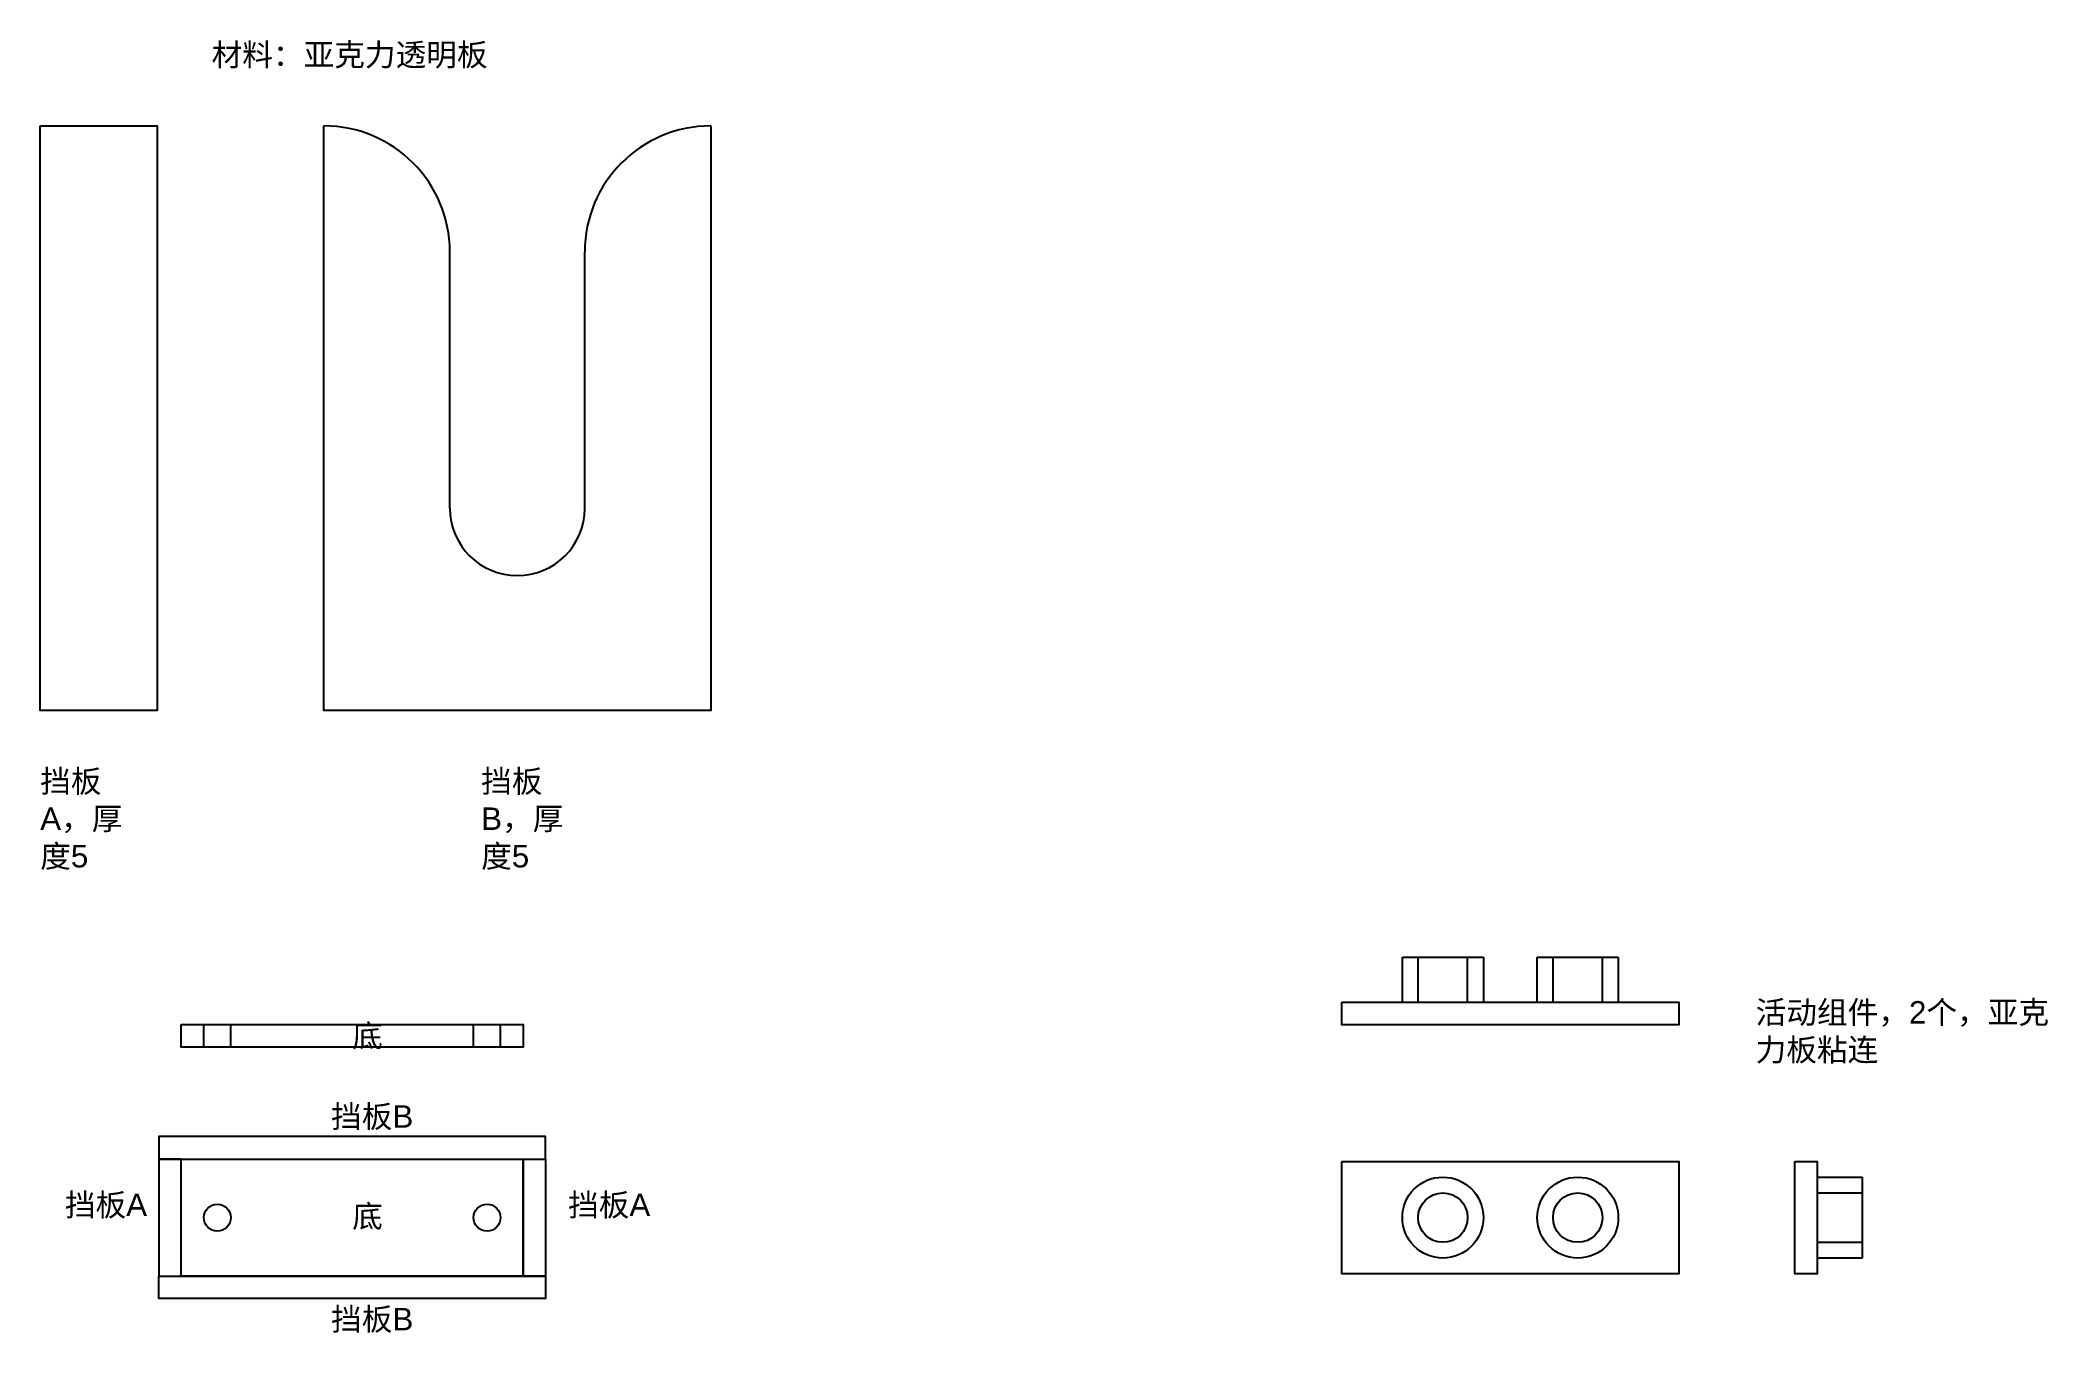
# Model space of a CAD drawing. Header units: inches. Extents: x 42 to 489, y 35 to 323.
import ezdxf

# ---------------------------------------------------------------- set-up
doc = ezdxf.new("R2010")
doc.units = ezdxf.units.IN
doc.header["$MEASUREMENT"] = 0
doc.styles.add('样式 1', font='arial.ttf', dxfattribs={"height": 5})

msp = doc.modelspace()

# ---------------------------------------------------------------- linework, layer by layer
for p, q in [((191.14, 303.52), (191.14, 275.52)), ((133.14, 218.52), (133.14, 275.52)), ((163.14, 218.52), (163.14, 275.52)), ((344.97, 108.62), (344.97, 118.62)), ((344.97, 118.62), (362.97, 118.62)), ((348.47, 108.62), (348.47, 118.62)), ((359.47, 108.62), (359.47, 118.62)), ((362.97, 118.62), (362.97, 108.62)), ((374.97, 108.62), (374.97, 118.62)), ((374.97, 118.62), (392.97, 118.62)), ((378.47, 108.62), (378.47, 118.62)), ((389.47, 108.62), (389.47, 118.62)), ((392.97, 118.62), (392.97, 108.62)), ((78.42, 98.65), (78.42, 103.65)), ((84.42, 98.65), (84.42, 103.65)), ((138.42, 98.65), (138.42, 103.65)), ((144.42, 98.65), (144.42, 103.65)), ((437.21, 69.72), (447.21, 69.72)), ((447.21, 69.72), (447.21, 51.72)), ((437.21, 66.22), (447.21, 66.22)), ((437.21, 55.22), (447.21, 55.22)), ((447.21, 51.72), (437.21, 51.72))]:
    msp.add_line(p, q)
for points in [[(42.03, 303.52), (68.03, 303.52), (68.03, 173.52), (42.03, 173.52)], [(331.47, 108.62), (406.47, 108.62), (406.47, 103.62), (331.47, 103.62)], [(73.42, 103.65), (149.42, 103.65), (149.42, 98.65), (73.42, 98.65)], [(68.42, 73.72), (154.42, 73.72), (154.42, 78.72), (68.42, 78.72)], [(73.42, 73.72), (68.42, 73.72), (68.42, 47.72), (73.42, 47.72)], [(73.42, 73.72), (149.42, 73.72), (149.42, 47.72), (73.42, 47.72)], [(149.42, 73.72), (154.42, 73.72), (154.42, 47.72), (149.42, 47.72)], [(331.47, 73.22), (406.47, 73.22), (406.47, 48.22), (331.47, 48.22)], [(432.21, 73.22), (437.21, 73.22), (437.21, 48.22), (432.21, 48.22)], [(68.42, 47.72), (154.42, 47.72), (154.42, 42.72), (68.42, 42.72)]]:
    msp.add_lwpolyline(points, close=True)
msp.add_lwpolyline([(191.14, 303.52), (191.14, 173.52), (105.14, 173.52), (105.14, 303.52)])
for centre, radius in [((353.97, 60.72), 9), ((383.97, 60.72), 9), ((81.42, 60.72), 3), ((141.42, 60.72), 3), ((353.97, 60.72), 5.5), ((383.97, 60.72), 5.5)]:
    msp.add_circle(centre, radius)
for centre, radius, start, end in [((105.14, 275.52), 28, 0, 90), ((191.14, 275.52), 28, 90, 180), ((148.14, 218.52), 15, 180, 0)]:
    msp.add_arc(centre, radius, start, end)

# ---------------------------------------------------------------- texts
at = {"char_height": 5, "attachment_point": 1, "style": '样式 1'}
for s, width, gutter_width, insert in [('{\\fSimSun|b0|i0|c134|p2;材料：亚克力透明板}', 179.9561, 25, (80.15, 321.87)), ('{\\fSimSun|b0|i0|c134|p2;挡板}A{\\fSimSun|b0|i0|c134|p2;，厚度}5', 20.5278, 25, (42.03, 160.28)), ('{\\fSimSun|b0|i0|c134|p2;挡板}B{\\fSimSun|b0|i0|c134|p2;，厚度}5', 20.5278, 25, (140.09, 160.28)), ('{\\fSimSun|b0|i0|c134|p2;活动组件，}2{\\fSimSun|b0|i0|c134|p2;个，亚克力板粘连}', 69.5468, 1, (423.52, 108.87)), ('{\\fSimSun|b0|i0|c134|p2;底}', 21.1336, 25, (111.42, 103.65)), ('{\\fSimSun|b0|i0|c134|p2;挡板}B', 20.5278, 25, (106.72, 85.72)), ('{\\fSimSun|b0|i0|c134|p2;挡板}A', 20.5278, 25, (47.52, 66.05)), ('{\\fSimSun|b0|i0|c134|p2;底}', 21.1336, 25, (111.42, 63.53)), ('{\\fSimSun|b0|i0|c134|p2;挡板}A', 20.5278, 25, (159.43, 66.05)), ('{\\fSimSun|b0|i0|c134|p2;挡板}B', 20.5278, 25, (106.72, 40.64))]:
    msp.add_mtext_dynamic_manual_height_columns(s, width=width, gutter_width=gutter_width, heights=[0], dxfattribs=dict(at, insert=insert))

doc.saveas('drawing.dxf')
